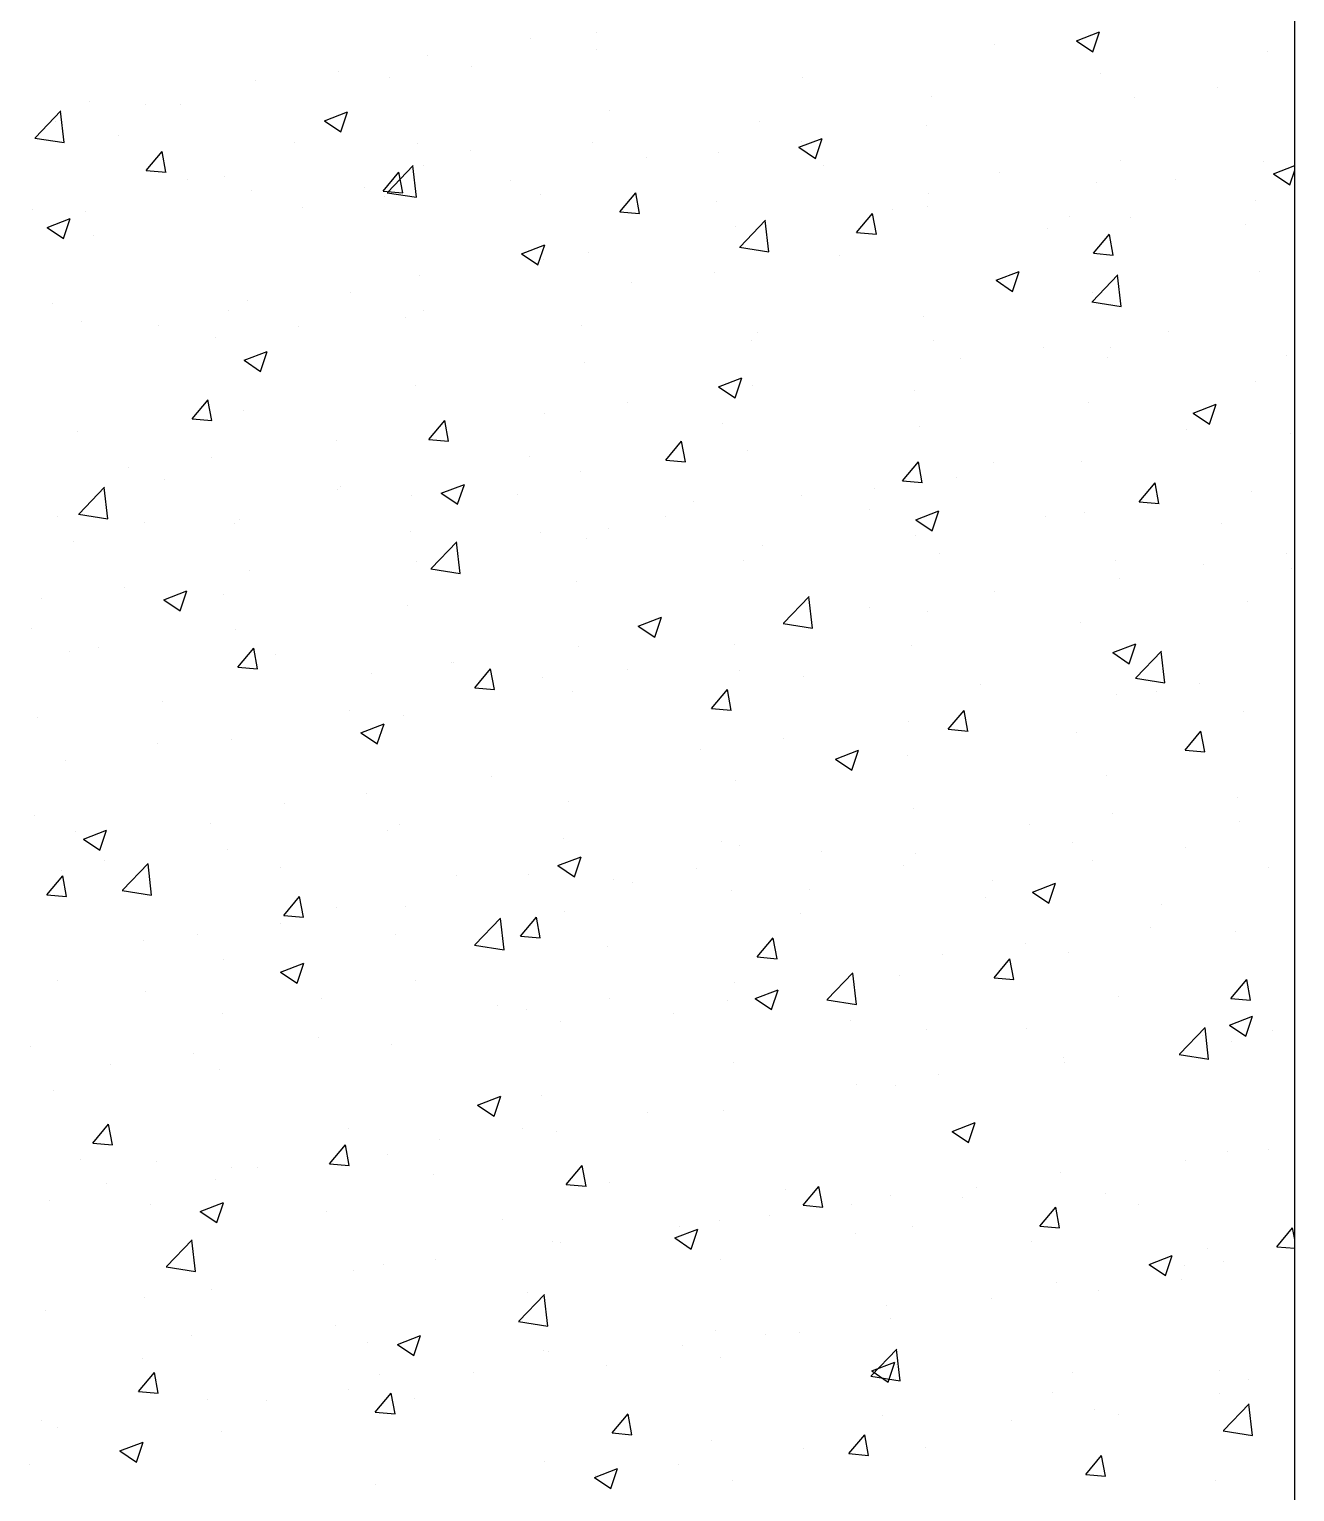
# Model space of a CAD drawing. Header units: millimetres. Extents: x 331487 to 517269, y 198509 to 399936.
# Drawn here: x 419962.4 to 420345.7, y 389791.2 to 390234.1 of the extents above; entities that cross this region are included whole.
import ezdxf

# ---------------------------------------------------------------- set-up
doc = ezdxf.new("R2010")
doc.units = ezdxf.units.MM
doc.header["$MEASUREMENT"] = 0
doc.layers.add('COLUMN', color=6, linetype='Continuous')

msp = doc.modelspace()

# ---------------------------------------------------------------- linework, layer by layer
at = {"layer": 'COLUMN'}
msp.add_line((420345.71, 381283.05), (420345.71, 399936.48), dxfattribs=at)
at = {"layer": 'COLUMN', "color": 2, "linetype": 'Continuous'}
for p, q in [((420134.34, 390233.22), (420134.34, 390233.22)), ((420279.56, 390230.64), (420286.56, 390233.33)), ((420284.53, 390227.29), (420286.56, 390233.33)), ((420114.26, 390231.42), (420114.26, 390231.42)), ((420254.86, 390229.48), (420254.86, 390229.48)), ((420279.56, 390230.64), (420284.53, 390227.29)), ((420082.99, 390226.18), (420082.99, 390226.18)), ((420134.31, 390227.87), (420134.31, 390227.87)), ((420337.42, 390227.28), (420337.42, 390227.28)), ((420055.95, 390221.41), (420055.95, 390221.41)), ((420071.41, 390219.59), (420071.41, 390219.59)), ((420096.44, 390222.89), (420096.44, 390222.89)), ((420196.54, 390219.47), (420196.54, 390219.47)), ((420286.91, 390220.88), (420286.91, 390220.88)), ((420031.05, 390218.69), (420031.05, 390218.69)), ((420322.26, 390216.64), (420322.26, 390216.64)), ((419980.54, 390212.28), (419980.54, 390212.28)), ((419997.63, 390211.4), (419997.63, 390211.4)), ((420008.25, 390211.27), (420008.25, 390211.27)), ((420235.57, 390213.83), (420235.57, 390213.83)), ((420297.22, 390213.34), (420297.22, 390213.34)), ((419964.14, 390201.3), (419971.93, 390209.42)), ((419970.38, 390206.29), (419970.38, 390206.29)), ((419972.95, 390199.83), (419971.84, 390209.32)), ((420051.82, 390206.4), (420058.83, 390209.09)), ((420051.82, 390206.4), (420056.8, 390203.04)), ((420056.79, 390203.04), (420058.82, 390209.09)), ((420138.23, 390209.46), (420138.23, 390209.46)), ((420183.63, 390206.34), (420183.63, 390206.34)), ((419989.36, 390202.04), (419989.36, 390202.04)), ((420234.07, 390205.03), (420234.07, 390205.03)), ((419964.05, 390201.2), (419972.95, 390199.82)), ((419997.83, 390191.39), (420002.65, 390197.14)), ((420003.8, 390190.86), (420002.65, 390197.13)), ((420042.74, 390199.79), (420042.74, 390199.79)), ((420079.91, 390199.45), (420079.91, 390199.45)), ((420096.12, 390197.53), (420096.12, 390197.53)), ((420133.12, 390199.94), (420133.12, 390199.94)), ((420195.54, 390198.39), (420202.54, 390201.08)), ((420195.54, 390198.39), (420200.51, 390195.04)), ((420196.2, 390200.04), (420196.2, 390200.04)), ((420200.51, 390195.03), (420202.53, 390201.08)), ((420070.87, 390184.75), (420078.66, 390192.86)), ((420079.67, 390183.27), (420078.57, 390192.77)), ((420081.78, 390192.89), (420081.78, 390192.89)), ((420149.5, 390195.27), (420149.5, 390195.27)), ((420171.16, 390196.74), (420171.16, 390196.74)), ((420202.89, 390193.02), (420202.89, 390193.02)), ((420293.05, 390194.49), (420293.05, 390194.49)), ((420336.21, 390193.99), (420336.21, 390193.99)), ((420339.25, 390190.38), (420345.71, 390192.86)), ((419997.83, 390191.39), (420003.81, 390190.87)), ((420010.44, 390188.61), (420010.44, 390188.61)), ((420021.59, 390189.44), (420021.59, 390189.44)), ((420069.56, 390185.12), (420074.38, 390190.86)), ((420075.53, 390184.59), (420074.37, 390190.86)), ((420108.01, 390188.43), (420108.01, 390188.43)), ((420256.27, 390190.76), (420256.27, 390190.76)), ((420309.65, 390188.51), (420309.65, 390188.51)), ((420339.25, 390190.38), (420344.22, 390187.03)), ((420344.22, 390187.03), (420345.71, 390191.46)), ((420029.84, 390185.4), (420029.84, 390185.4)), ((420063.82, 390186.35), (420063.82, 390186.35)), ((420069.56, 390185.12), (420075.53, 390184.6)), ((420070.78, 390184.65), (420079.67, 390183.27)), ((420117.21, 390184.1), (420117.21, 390184.1)), ((420141.28, 390178.84), (420146.1, 390184.59)), ((420147.26, 390178.31), (420146.1, 390184.58)), ((420234.73, 390184.48), (420234.73, 390184.48)), ((420285.7, 390187.59), (420285.7, 390187.59)), ((419963.27, 390179.43), (419963.27, 390179.43)), ((420045.1, 390180.15), (420045.1, 390180.15)), ((420070.13, 390183.44), (420070.13, 390183.44)), ((420170.59, 390181.84), (420170.59, 390181.84)), ((420223.97, 390179.59), (420223.97, 390179.59)), ((420234.35, 390180.55), (420234.35, 390180.55)), ((420333.82, 390182.18), (420333.82, 390182.18)), ((419967.8, 390174.15), (419974.8, 390176.83)), ((419972.77, 390170.79), (419974.8, 390176.83)), ((419979.33, 390178.99), (419979.33, 390178.99)), ((420141.28, 390178.84), (420147.26, 390178.32)), ((420177.59, 390168.19), (420185.38, 390176.31)), ((420186.39, 390166.72), (420185.29, 390176.22)), ((420213.01, 390172.57), (420217.83, 390178.31)), ((420218.98, 390172.04), (420217.82, 390178.31)), ((420277.35, 390177.33), (420277.35, 390177.33)), ((420295.95, 390177.2), (420295.95, 390177.2)), ((420330.74, 390175.08), (420330.74, 390175.08)), ((419967.8, 390174.15), (419972.78, 390170.79)), ((419981.94, 390171.83), (419981.94, 390171.83)), ((420176.42, 390174.47), (420176.42, 390174.47)), ((420182.41, 390173.05), (420182.41, 390173.05)), ((420213.01, 390172.57), (420218.98, 390172.05)), ((420270.92, 390173.9), (420270.92, 390173.9)), ((420284.73, 390166.29), (420289.55, 390172.04)), ((420290.71, 390165.76), (420289.55, 390172.03)), ((420111.52, 390166.14), (420118.52, 390168.83)), ((420111.52, 390166.14), (420116.49, 390162.78)), ((420116.48, 390162.78), (420118.51, 390168.82)), ((420131.9, 390166.65), (420131.9, 390166.65)), ((420177.5, 390168.1), (420186.4, 390166.72)), ((420284.73, 390166.29), (420290.71, 390165.77)), ((420118.1, 390164.46), (420118.1, 390164.46)), ((420207.76, 390165.59), (420207.76, 390165.59)), ((420080.56, 390159.6), (420080.56, 390159.6)), ((420144.85, 390157.3), (420144.85, 390157.3)), ((420169.89, 390160.6), (420169.89, 390160.6)), ((420255.23, 390158.13), (420262.23, 390160.82)), ((420255.23, 390158.13), (420260.2, 390154.77)), ((420260.2, 390154.77), (420262.23, 390160.82)), ((420284.32, 390151.64), (420292.11, 390159.76)), ((420293.12, 390150.17), (420292.01, 390159.67)), ((420334.99, 390160.7), (420334.99, 390160.7)), ((420059.78, 390154.45), (420059.78, 390154.45)), ((420284.48, 390154.3), (420284.48, 390154.3)), ((419969.46, 390151.21), (419969.46, 390151.21)), ((420022.84, 390148.95), (420022.84, 390148.95)), ((420028.62, 390152.11), (420028.62, 390152.11)), ((420081.7, 390148.99), (420081.7, 390148.99)), ((420284.23, 390151.55), (420293.12, 390150.17)), ((419978.11, 390145.71), (419978.11, 390145.71)), ((420001.46, 390144.44), (420001.46, 390144.44)), ((420043.83, 390144), (420043.83, 390144)), ((420076.23, 390146.7), (420076.23, 390146.7)), ((420129.61, 390144.44), (420129.61, 390144.44)), ((420233.14, 390147.26), (420233.14, 390147.26)), ((420018.79, 390140.71), (420018.79, 390140.71)), ((420181.2, 390139.76), (420181.2, 390139.76)), ((420182.99, 390142.19), (420182.99, 390142.19)), ((420236.37, 390139.93), (420236.37, 390139.93)), ((420307.52, 390142.74), (420307.52, 390142.74)), ((420027.49, 390133.88), (420034.49, 390136.57)), ((420032.46, 390130.53), (420034.49, 390136.57)), ((420269.64, 390137.75), (420269.64, 390137.75)), ((420289.76, 390137.68), (420289.76, 390137.68)), ((420343.14, 390135.42), (420343.14, 390135.42)), ((420027.49, 390133.88), (420032.47, 390130.53)), ((420130.69, 390133.36), (420130.69, 390133.36)), ((420244.61, 390134.46), (420244.61, 390134.46)), ((420288.92, 390134.82), (420288.92, 390134.82)), ((420079.34, 390126.32), (420079.34, 390126.32)), ((420171.21, 390125.88), (420178.21, 390128.56)), ((420176.18, 390122.52), (420178.2, 390128.56)), ((420333.78, 390127.41), (420333.78, 390127.41)), ((420011.7, 390116.17), (420016.53, 390121.92)), ((420017.68, 390115.64), (420016.52, 390121.91)), ((420171.21, 390125.88), (420176.18, 390122.52)), ((420181.45, 390126.14), (420181.45, 390126.14)), ((420230.61, 390124.81), (420230.61, 390124.81)), ((420027.41, 390118.82), (420027.41, 390118.82)), ((420118.55, 390117.86), (420118.55, 390117.86)), ((420143.58, 390121.16), (420143.58, 390121.16)), ((420283.27, 390121.01), (420283.27, 390121.01)), ((420314.92, 390117.87), (420321.92, 390120.55)), ((420314.92, 390117.87), (420319.89, 390114.51)), ((420319.89, 390114.51), (420321.92, 390120.55)), ((420011.7, 390116.17), (420017.68, 390115.65)), ((420083.43, 390109.9), (420088.25, 390115.64)), ((420089.4, 390109.37), (420088.25, 390115.64)), ((420172.29, 390114.8), (420172.29, 390114.8)), ((420231.92, 390113.97), (420231.92, 390113.97)), ((419976.9, 390112.42), (419976.9, 390112.42)), ((420055.39, 390109.55), (420055.39, 390109.55)), ((420083.43, 390109.9), (420089.41, 390109.38)), ((420155.16, 390103.62), (420159.98, 390109.37)), ((420161.13, 390103.09), (420159.97, 390109.36)), ((420312.89, 390112.86), (420312.89, 390112.86)), ((420344.36, 390111.61), (420344.36, 390111.61)), ((420017.52, 390104.56), (420017.52, 390104.56)), ((420113.97, 390104.79), (420113.97, 390104.79)), ((420179.98, 390106.47), (420179.98, 390106.47)), ((419992.49, 390101.27), (419992.49, 390101.27)), ((420129.47, 390100.07), (420129.47, 390100.07)), ((420155.16, 390103.62), (420161.13, 390103.1)), ((420226.88, 390097.35), (420231.7, 390103.09)), ((420232.86, 390096.82), (420231.7, 390103.09)), ((420254.57, 390102.85), (420254.57, 390102.85)), ((420281.21, 390103.3), (420281.21, 390103.3)), ((419977.4, 390087.33), (419985.19, 390095.45)), ((419986.2, 390085.86), (419985.1, 390095.36)), ((420003.37, 390097.86), (420003.37, 390097.86)), ((420056.75, 390095.6), (420056.75, 390095.6)), ((420087.18, 390093.62), (420094.19, 390096.31)), ((420092.15, 390090.27), (420094.18, 390096.31)), ((420226.88, 390097.35), (420232.86, 390096.83)), ((420243.34, 390098.31), (420243.34, 390098.31)), ((420298.61, 390091.07), (420303.43, 390096.82)), ((420304.58, 390090.54), (420303.43, 390096.81)), ((420055.65, 390094.78), (420055.65, 390094.78)), ((420078.13, 390093.03), (420078.13, 390093.03)), ((420087.18, 390093.62), (420092.16, 390090.27)), ((420110.14, 390093.34), (420110.14, 390093.34)), ((420163.52, 390091.09), (420163.52, 390091.09)), ((420196.25, 390092.84), (420196.25, 390092.84)), ((420218.3, 390095.02), (420218.3, 390095.02)), ((420298.61, 390091.07), (420304.59, 390090.55)), ((420332.56, 390094.12), (420332.56, 390094.12)), ((419971.07, 390086.68), (419971.07, 390086.68)), ((419977.31, 390087.24), (419986.21, 390085.86)), ((420155.15, 390086.7), (420155.15, 390086.7)), ((420216.9, 390088.83), (420216.9, 390088.83)), ((420230.9, 390085.61), (420237.9, 390088.3)), ((420235.87, 390082.26), (420237.89, 390088.3)), ((420270.28, 390086.58), (420270.28, 390086.58)), ((420282.05, 390087.72), (420282.05, 390087.72)), ((419997.33, 390084.77), (419997.33, 390084.77)), ((420024.46, 390084.42), (420024.46, 390084.42)), ((420026.19, 390085.53), (420026.19, 390085.53)), ((420077.84, 390082.17), (420077.84, 390082.17)), ((420137.93, 390082.83), (420137.93, 390082.83)), ((420230.9, 390085.61), (420235.87, 390082.26)), ((420323.66, 390084.32), (420323.66, 390084.32)), ((419975.68, 390079.13), (419975.68, 390079.13)), ((420084.13, 390070.78), (420091.91, 390078.9)), ((420092.93, 390069.31), (420091.82, 390078.81)), ((420092.24, 390078.42), (420092.24, 390078.42)), ((420117.27, 390081.72), (420117.27, 390081.72)), ((420131.22, 390079.91), (420131.22, 390079.91)), ((420184.6, 390077.66), (420184.6, 390077.66)), ((420230.71, 390080.68), (420230.71, 390080.68)), ((420178.77, 390073.18), (420178.77, 390073.18)), ((420237.98, 390075.4), (420237.98, 390075.4)), ((420291.37, 390073.15), (420291.37, 390073.15)), ((420343.09, 390075.47), (420343.09, 390075.47)), ((420029.09, 390070.11), (420029.09, 390070.11)), ((420079.61, 390072.82), (420079.61, 390072.82)), ((420084.04, 390070.69), (420092.93, 390069.31)), ((420318.06, 390072.17), (420318.06, 390072.17)), ((420344.75, 390070.89), (420344.75, 390070.89)), ((419991.21, 390065.12), (419991.21, 390065.12)), ((420128.26, 390066.78), (420128.26, 390066.78)), ((420292.76, 390067.86), (420292.76, 390067.86)), ((419966.18, 390061.82), (419966.18, 390061.82)), ((420003.16, 390061.37), (420010.16, 390064.06)), ((420003.16, 390061.37), (420008.14, 390058.01)), ((420008.13, 390058.01), (420010.16, 390064.06)), ((420021.29, 390062.81), (420021.29, 390062.81)), ((420190.85, 390054.23), (420198.64, 390062.35)), ((420199.65, 390052.76), (420198.55, 390062.25)), ((420254.9, 390063.86), (420254.9, 390063.86)), ((420331.34, 390060.83), (420331.34, 390060.83)), ((420076.91, 390059.74), (420076.91, 390059.74)), ((420146.87, 390053.36), (420153.88, 390056.05)), ((420151.84, 390050), (420153.87, 390056.05)), ((420192, 390055.58), (420192, 390055.58)), ((420217.03, 390058.87), (420217.03, 390058.87)), ((420234.44, 390057.85), (420234.44, 390057.85)), ((419962.97, 390052.8), (419962.97, 390052.8)), ((420024.97, 390052.24), (420024.97, 390052.24)), ((420146.87, 390053.36), (420151.85, 390050.01)), ((420190.76, 390054.13), (420199.65, 390052.76)), ((420280.83, 390054.43), (420280.83, 390054.43)), ((419983.48, 390047.02), (419983.48, 390047.02)), ((420025.58, 390040.96), (420030.4, 390046.7)), ((420031.55, 390040.42), (420030.4, 390046.69)), ((420128.84, 390047.26), (420128.84, 390047.26)), ((420176.12, 390047.84), (420176.12, 390047.84)), ((420229.49, 390047.39), (420229.49, 390047.39)), ((420290.59, 390045.35), (420297.59, 390048.04)), ((420295.56, 390042), (420297.58, 390048.04)), ((419974.46, 390045.84), (419974.46, 390045.84)), ((420036.86, 390044.77), (420036.86, 390044.77)), ((420090.24, 390042.51), (420090.24, 390042.51)), ((420090.97, 390042.28), (420090.97, 390042.28)), ((420290.59, 390045.35), (420295.56, 390042)), ((420297.57, 390037.68), (420305.36, 390045.8)), ((420306.38, 390036.21), (420305.27, 390045.7)), ((420025.58, 390040.96), (420031.56, 390040.43)), ((420065.93, 390038.98), (420065.93, 390038.98)), ((420097.31, 390034.68), (420102.13, 390040.43)), ((420103.28, 390034.15), (420102.12, 390040.42)), ((420117.8, 390037.83), (420117.8, 390037.83)), ((420143.62, 390040.26), (420143.62, 390040.26)), ((420177.55, 390039.89), (420177.55, 390039.89)), ((420197, 390038), (420197, 390038)), ((420097.31, 390034.68), (420103.28, 390034.16)), ((420127.04, 390033.49), (420127.04, 390033.49)), ((420169.03, 390028.4), (420173.85, 390034.15)), ((420175.01, 390027.87), (420173.85, 390034.14)), ((420250.39, 390035.75), (420250.39, 390035.75)), ((420297.48, 390037.58), (420306.38, 390036.2)), ((420303.77, 390033.49), (420303.77, 390033.49)), ((420316.78, 390036.03), (420316.78, 390036.03)), ((420002.78, 390030.67), (420002.78, 390030.67)), ((420291.75, 390032.73), (420291.75, 390032.73)), ((419964.91, 390025.68), (419964.91, 390025.68)), ((420059.48, 390027.82), (420059.48, 390027.82)), ((420075.7, 390026.45), (420075.7, 390026.45)), ((420169.03, 390028.4), (420175.01, 390027.88)), ((420228.6, 390024.42), (420228.6, 390024.42)), ((420240.76, 390022.13), (420245.58, 390027.87)), ((420246.73, 390021.6), (420245.58, 390027.87)), ((420330.13, 390027.54), (420330.13, 390027.54)), ((420062.85, 390021.11), (420069.85, 390023.8)), ((420062.85, 390021.11), (420067.83, 390017.75)), ((420067.82, 390017.75), (420069.85, 390023.79)), ((420240.76, 390022.13), (420246.74, 390021.61)), ((420279.62, 390021.14), (420279.62, 390021.14)), ((420312.48, 390015.85), (420317.3, 390021.6)), ((420318.46, 390015.32), (420317.3, 390021.59)), ((420001.17, 390017.81), (420001.17, 390017.81)), ((420023.76, 390018.95), (420023.76, 390018.95)), ((420165.69, 390016.14), (420165.69, 390016.14)), ((420190.72, 390019.43), (420190.72, 390019.43)), ((420206.57, 390013.1), (420213.57, 390015.79)), ((420211.53, 390009.74), (420213.56, 390015.79)), ((420312.48, 390015.85), (420318.46, 390015.33)), ((419973.25, 390012.55), (419973.25, 390012.55)), ((420206.57, 390013.1), (420211.54, 390009.74)), ((420228.27, 390014.1), (420228.27, 390014.1)), ((420102.53, 390007.82), (420102.53, 390007.82)), ((420288.63, 390008.19), (420288.63, 390008.19)), ((420064.66, 390002.83), (420064.66, 390002.83)), ((420176.34, 390006.6), (420176.34, 390006.6)), ((420039.63, 389999.54), (420039.63, 389999.54)), ((420125.82, 390000.2), (420125.82, 390000.2)), ((420230.31, 389998.18), (420230.31, 389998.18)), ((420328.35, 390001.57), (420328.35, 390001.57)), ((419964, 389995.92), (419964, 389995.92)), ((420017.38, 389993.67), (420017.38, 389993.67)), ((420290.48, 389996.59), (420290.48, 389996.59)), ((420328.91, 389994.25), (420328.91, 389994.25)), ((419976.47, 389991.22), (419976.47, 389991.22)), ((419978.83, 389988.85), (419985.83, 389991.54)), ((419983.8, 389985.5), (419985.83, 389991.54)), ((420070.77, 389991.41), (420070.77, 389991.41)), ((420074.48, 389993.16), (420074.48, 389993.16)), ((420124.15, 389989.16), (420124.15, 389989.16)), ((420265.44, 389993.29), (420265.44, 389993.29)), ((419978.83, 389988.85), (419983.8, 389985.5)), ((420022.54, 389985.66), (420022.54, 389985.66)), ((420171.99, 389988.17), (420171.99, 389988.17)), ((420177.53, 389986.9), (420177.53, 389986.9)), ((420202.29, 389984.98), (420202.29, 389984.98)), ((420230.91, 389984.65), (420230.91, 389984.65)), ((420278.4, 389987.85), (420278.4, 389987.85)), ((420312.59, 389986.24), (420312.59, 389986.24)), ((419985.09, 389982.49), (419985.09, 389982.49)), ((419990.66, 389973.37), (419998.45, 389981.49)), ((419999.46, 389971.9), (419998.36, 389981.39)), ((420038.47, 389980.24), (420038.47, 389980.24)), ((420122.54, 389980.85), (420129.54, 389983.53)), ((420122.54, 389980.85), (420127.52, 389977.49)), ((420127.51, 389977.49), (420129.54, 389983.53)), ((420227.06, 389980.81), (420227.06, 389980.81)), ((420284.3, 389982.39), (420284.3, 389982.39)), ((420337.68, 389980.14), (420337.68, 389980.14)), ((419967.73, 389972.01), (419972.55, 389977.76)), ((419972.03, 389979.26), (419972.03, 389979.26)), ((419973.7, 389971.48), (419972.55, 389977.75)), ((420091.85, 389977.98), (420091.85, 389977.98)), ((420113.67, 389978.16), (420113.67, 389978.16)), ((420139.38, 389976.69), (420139.38, 389976.69)), ((420145.23, 389975.73), (420145.23, 389975.73)), ((420164.42, 389979.99), (420164.42, 389979.99)), ((420254.27, 389976.22), (420254.27, 389976.22)), ((419967.73, 389972.01), (419973.71, 389971.49)), ((419990.57, 389973.28), (419999.46, 389971.9)), ((420039.45, 389965.74), (420044.28, 389971.48)), ((420045.43, 389965.21), (420044.27, 389971.47)), ((420175.12, 389973.31), (420175.12, 389973.31)), ((420198.62, 389973.47), (420198.62, 389973.47)), ((420266.26, 389972.84), (420273.26, 389975.52)), ((420266.26, 389972.84), (420271.23, 389969.48)), ((420271.23, 389969.48), (420273.25, 389975.52)), ((420055.36, 389968.15), (420055.36, 389968.15)), ((420076.23, 389968.38), (420076.23, 389968.38)), ((420124.61, 389966.91), (420124.61, 389966.91)), ((420252, 389971.22), (420252, 389971.22)), ((420305.38, 389968.96), (420305.38, 389968.96)), ((420038.35, 389963.39), (420038.35, 389963.39)), ((420039.45, 389965.74), (420045.43, 389965.21)), ((420097.38, 389956.82), (420105.17, 389964.94)), ((420106.19, 389955.35), (420105.08, 389964.84)), ((420111.18, 389959.46), (420116, 389965.21)), ((420117.15, 389958.93), (420116, 389965.2)), ((420195.95, 389966.21), (420195.95, 389966.21)), ((419997.04, 389958.14), (419997.04, 389958.14)), ((420013.32, 389960.1), (420013.32, 389960.1)), ((420073.26, 389959.87), (420073.26, 389959.87)), ((420111.18, 389959.46), (420117.16, 389958.94)), ((420182.91, 389953.19), (420187.73, 389958.93)), ((420188.88, 389952.65), (420187.72, 389958.92)), ((420302.04, 389962.13), (420302.04, 389962.13)), ((420327.7, 389960.96), (420327.7, 389960.96)), ((420097.29, 389956.72), (420106.19, 389955.34)), ((420137.64, 389956.2), (420137.64, 389956.2)), ((420239.14, 389953.85), (420239.14, 389953.85)), ((420264.17, 389957.15), (420264.17, 389957.15)), ((420277.19, 389954.56), (420277.19, 389954.56)), ((420021.33, 389952.37), (420021.33, 389952.37)), ((420038.52, 389948.59), (420045.52, 389951.28)), ((420043.49, 389945.24), (420045.52, 389951.28)), ((420182.91, 389953.19), (420188.88, 389952.66)), ((420254.63, 389946.91), (420259.45, 389952.66)), ((420260.61, 389946.38), (420259.45, 389952.65)), ((419970.82, 389945.97), (419970.82, 389945.97)), ((420038.52, 389948.59), (420043.5, 389945.24)), ((420079.32, 389946.19), (420079.32, 389946.19)), ((420175.98, 389945.53), (420175.98, 389945.53)), ((420204.11, 389940.27), (420211.9, 389948.38)), ((420212.91, 389938.79), (420211.81, 389948.29)), ((420225.84, 389947.52), (420225.84, 389947.52)), ((420254.63, 389946.91), (420260.61, 389946.39)), ((420326.36, 389940.64), (420331.18, 389946.38)), ((420332.33, 389940.1), (420331.18, 389946.37)), ((419997.49, 389942.84), (419997.49, 389942.84)), ((420050.87, 389940.58), (420050.87, 389940.58)), ((420138.11, 389940.55), (420138.11, 389940.55)), ((420182.23, 389940.58), (420189.24, 389943.27)), ((420182.23, 389940.58), (420187.21, 389937.23)), ((420187.2, 389937.23), (420189.23, 389943.27)), ((420292.46, 389941.23), (420292.46, 389941.23)), ((420326.36, 389940.64), (420332.34, 389940.11)), ((420021, 389936.18), (420021, 389936.18)), ((420104.25, 389938.33), (420104.25, 389938.33)), ((420113.07, 389937.25), (420113.07, 389937.25)), ((420157.64, 389936.07), (420157.64, 389936.07)), ((420173.9, 389940.02), (420173.9, 389940.02)), ((420204.02, 389940.17), (420212.91, 389938.79)), ((420123.39, 389933.62), (420123.39, 389933.62)), ((420211.02, 389933.82), (420211.02, 389933.82)), ((420264.4, 389931.56), (420264.4, 389931.56)), ((420310.83, 389923.71), (420318.62, 389931.83)), ((420319.63, 389922.24), (420318.53, 389931.74)), ((420325.95, 389932.57), (420332.95, 389935.26)), ((420325.95, 389932.57), (420330.92, 389929.22)), ((420330.92, 389929.22), (420332.94, 389935.26)), ((420049.92, 389928.94), (420049.92, 389928.94)), ((420234.15, 389931.22), (420234.15, 389931.22)), ((420317.78, 389929.31), (420317.78, 389929.31)), ((420326.48, 389927.67), (420326.48, 389927.67)), ((420338.89, 389931), (420338.89, 389931)), ((419962.68, 389926.17), (419962.68, 389926.17)), ((420012.05, 389923.95), (420012.05, 389923.95)), ((420072.05, 389926.58), (420072.05, 389926.58)), ((420275.74, 389922.69), (420275.74, 389922.69)), ((420310.74, 389923.62), (420319.64, 389922.24)), ((419987.01, 389920.66), (419987.01, 389920.66)), ((420020.11, 389919.08), (420020.11, 389919.08)), ((420175.83, 389921.21), (420175.83, 389921.21)), ((420275.97, 389921.27), (420275.97, 389921.27)), ((420212.83, 389914.41), (420212.83, 389914.41)), ((420224.63, 389914.23), (420224.63, 389914.23)), ((420237.86, 389917.7), (420237.86, 389917.7)), ((419969.6, 389912.68), (419969.6, 389912.68)), ((420098.21, 389908.33), (420105.21, 389911.02)), ((420103.18, 389904.97), (420105.21, 389911.02)), ((420117.51, 389911.2), (420117.51, 389911.2)), ((420098.21, 389908.33), (420103.19, 389904.98)), ((420149.68, 389906.09), (420149.68, 389906.09)), ((420172.69, 389906.73), (420172.69, 389906.73)), ((419981.6, 389896.79), (419986.42, 389902.54)), ((419987.58, 389896.26), (419986.42, 389902.53)), ((420059.19, 389901.19), (420059.19, 389901.19)), ((420111.8, 389901.11), (420111.8, 389901.11)), ((420241.92, 389900.32), (420248.93, 389903.01)), ((420246.89, 389896.97), (420248.92, 389903.01)), ((419981.6, 389896.79), (419987.58, 389896.27)), ((420053.33, 389890.52), (420058.15, 389896.26)), ((420059.3, 389889.99), (420058.15, 389896.25)), ((420086.77, 389897.81), (420086.77, 389897.81)), ((420122.18, 389900.33), (420122.18, 389900.33)), ((420241.92, 389900.32), (420246.9, 389896.97)), ((419978.02, 389891.74), (419978.02, 389891.74)), ((420070.83, 389893.29), (420070.83, 389893.29)), ((420312.59, 389891.56), (420312.59, 389891.56)), ((420325.26, 389894.38), (420325.26, 389894.38)), ((420337.62, 389894.86), (420337.62, 389894.86)), ((420000.87, 389891.18), (420000.87, 389891.18)), ((420023.61, 389889.5), (420023.61, 389889.5)), ((420031.4, 389889.48), (420031.4, 389889.48)), ((420053.33, 389890.52), (420059.31, 389889.99)), ((420084.78, 389887.23), (420084.78, 389887.23)), ((420125.06, 389884.24), (420129.88, 389889.99)), ((420131.03, 389883.71), (420129.87, 389889.98)), ((420274.75, 389887.98), (420274.75, 389887.98)), ((419985.74, 389884.51), (419985.74, 389884.51)), ((420018.89, 389885.79), (420018.89, 389885.79)), ((420125.06, 389884.24), (420131.03, 389883.72)), ((420138.16, 389884.97), (420138.16, 389884.97)), ((420191.54, 389882.72), (420191.54, 389882.72)), ((420196.78, 389877.97), (420201.6, 389883.71)), ((420202.76, 389877.44), (420201.6, 389883.7)), ((420249.43, 389883.25), (420249.43, 389883.25)), ((419968.38, 389879.39), (419968.38, 389879.39)), ((419999.1, 389878.31), (419999.1, 389878.31)), ((420014.19, 389876.08), (420021.19, 389878.77)), ((420019.16, 389872.72), (420021.19, 389878.76)), ((420211.56, 389878.26), (420211.56, 389878.26)), ((420223.41, 389880.94), (420223.41, 389880.94)), ((420244.93, 389880.46), (420244.93, 389880.46)), ((420288.33, 389881.56), (420288.33, 389881.56)), ((420014.19, 389876.08), (420019.16, 389872.72)), ((420052.48, 389876.05), (420052.48, 389876.05)), ((420105.87, 389873.8), (420105.87, 389873.8)), ((420186.52, 389874.97), (420186.52, 389874.97)), ((420196.78, 389877.97), (420202.76, 389877.44)), ((420268.51, 389871.69), (420273.33, 389877.44)), ((420274.48, 389871.16), (420273.33, 389877.43)), ((420298.31, 389878.21), (420298.31, 389878.21)), ((420157.9, 389868.07), (420164.9, 389870.76)), ((420159.25, 389871.54), (420159.25, 389871.54)), ((420162.87, 389864.71), (420164.9, 389870.76)), ((420171.47, 389873.44), (420171.47, 389873.44)), ((420230.02, 389871.55), (420230.02, 389871.55)), ((420268.51, 389871.69), (420274.49, 389871.17)), ((420340.23, 389865.42), (420345.05, 389871.16)), ((420345.71, 389867.6), (420345.05, 389871.15)), ((420003.92, 389859.41), (420011.71, 389867.52)), ((420012.72, 389857.93), (420011.62, 389867.43)), ((420120.96, 389867.04), (420120.96, 389867.04)), ((420123.37, 389866.65), (420123.37, 389866.65)), ((420157.9, 389868.07), (420162.88, 389864.71)), ((420212.63, 389869.28), (420212.63, 389869.28)), ((420266.01, 389867.03), (420266.01, 389867.03)), ((420340.23, 389865.42), (420345.71, 389864.94)), ((420085.49, 389861.67), (420085.49, 389861.67)), ((420171.7, 389861.54), (420171.7, 389861.54)), ((420301.61, 389860.06), (420308.62, 389862.75)), ((420306.58, 389856.7), (420308.61, 389862.75)), ((420319.39, 389864.77), (420319.39, 389864.77)), ((420324.05, 389861.09), (420324.05, 389861.09)), ((420003.83, 389859.31), (420012.72, 389857.93)), ((420060.46, 389858.37), (420060.46, 389858.37)), ((420069.62, 389860), (420069.62, 389860)), ((420301.62, 389860.06), (420306.59, 389856.7)), ((420312.3, 389859.61), (420312.3, 389859.61)), ((420017.68, 389852.5), (420017.68, 389852.5)), ((420273.54, 389854.69), (420273.54, 389854.69)), ((420286.28, 389852.12), (420286.28, 389852.12)), ((420311.31, 389855.42), (420311.31, 389855.42)), ((419997.31, 389850.06), (419997.31, 389850.06)), ((420110.64, 389842.85), (420118.43, 389850.97)), ((420113.38, 389851.53), (420113.38, 389851.53)), ((420119.44, 389841.38), (420118.34, 389850.88)), ((420222.19, 389847.65), (420222.19, 389847.65)), ((420253.98, 389849.6), (420253.98, 389849.6)), ((419967.17, 389846.1), (419967.17, 389846.1)), ((420223.12, 389843.81), (420223.12, 389843.81)), ((420011.5, 389838.65), (420011.5, 389838.65)), ((420055.06, 389841.52), (420055.06, 389841.52)), ((420073.88, 389835.82), (420080.88, 389838.5)), ((420078.85, 389832.46), (420080.88, 389838.5)), ((420110.55, 389842.76), (420119.45, 389841.38)), ((420170.26, 389840.15), (420170.26, 389840.15)), ((420185.25, 389838.82), (420185.25, 389838.82)), ((420195.66, 389839.59), (420195.66, 389839.59)), ((420064.89, 389836.4), (420064.89, 389836.4)), ((420073.88, 389835.82), (420078.85, 389832.46)), ((420118.27, 389834.14), (420118.27, 389834.14)), ((420160.22, 389835.53), (420160.22, 389835.53)), ((420217.37, 389826.3), (420225.15, 389834.42)), ((420226.17, 389824.83), (420225.06, 389834.33)), ((419996.74, 389831.51), (419996.74, 389831.51)), ((420119.74, 389833.75), (420119.74, 389833.75)), ((420137.34, 389829.57), (420137.34, 389829.57)), ((420171.65, 389831.89), (420171.65, 389831.89)), ((420217.59, 389827.81), (420224.59, 389830.49)), ((420222.56, 389824.45), (420224.59, 389830.49)), ((420225.03, 389829.63), (420225.03, 389829.63)), ((419995.48, 389821.57), (420000.3, 389827.32)), ((420001.45, 389821.04), (420000.3, 389827.31)), ((420068.4, 389826.71), (420068.4, 389826.71)), ((420097.06, 389827.21), (420097.06, 389827.21)), ((420217.28, 389826.21), (420226.17, 389824.83)), ((420217.59, 389827.81), (420222.57, 389824.45)), ((420278.41, 389827.38), (420278.41, 389827.38)), ((420322.83, 389827.8), (420322.83, 389827.8)), ((420331.8, 389825.12), (420331.8, 389825.12)), ((419995.48, 389821.57), (420001.46, 389821.05)), ((420059.19, 389822.23), (420059.19, 389822.23)), ((420067.21, 389815.3), (420072.03, 389821.04)), ((420073.18, 389814.77), (420072.02, 389821.04)), ((420272.32, 389821.4), (420272.32, 389821.4)), ((420322.88, 389820.96), (420322.88, 389820.96)), ((420016.46, 389819.21), (420016.46, 389819.21)), ((420034.15, 389818.93), (420034.15, 389818.93)), ((420079.02, 389819.56), (420079.02, 389819.56)), ((420324.09, 389809.75), (420331.88, 389817.87)), ((420332.89, 389808.28), (420331.79, 389817.77)), ((419965.95, 389812.81), (419965.95, 389812.81)), ((420067.21, 389815.3), (420073.18, 389814.77)), ((420138.93, 389809.02), (420143.75, 389814.77)), ((420144.9, 389808.49), (420143.75, 389814.76)), ((420220.98, 389814.36), (420220.98, 389814.36)), ((420259.97, 389812.68), (420259.97, 389812.68)), ((420285.01, 389815.98), (420285.01, 389815.98)), ((420292.17, 389814.6), (420292.17, 389814.6)), ((419971, 389810.61), (419971, 389810.61)), ((420020.7, 389809.55), (420020.7, 389809.55)), ((420138.93, 389809.02), (420144.91, 389808.5)), ((420210.66, 389802.75), (420215.48, 389808.49)), ((420216.63, 389802.22), (420215.47, 389808.48)), ((420324, 389809.66), (420332.89, 389808.28)), ((419989.86, 389803.56), (419996.86, 389806.25)), ((419989.86, 389803.56), (419994.83, 389800.21)), ((419994.83, 389800.21), (419996.85, 389806.25)), ((420169.04, 389806.86), (420169.04, 389806.86)), ((420196.82, 389804.37), (420196.82, 389804.37)), ((420233.85, 389804.59), (420233.85, 389804.59)), ((419962.38, 389799.54), (419962.38, 389799.54)), ((420118.53, 389800.46), (420118.53, 389800.46)), ((420158.94, 389799.38), (420158.94, 389799.38)), ((420210.66, 389802.75), (420216.63, 389802.22)), ((420282.38, 389796.47), (420287.2, 389802.22)), ((420288.36, 389795.94), (420287.2, 389802.21)), ((420133.57, 389795.55), (420140.57, 389798.24)), ((420133.57, 389795.55), (420138.54, 389792.2)), ((420133.91, 389796.08), (420133.91, 389796.08)), ((420138.54, 389792.2), (420140.57, 389798.24)), ((420175.53, 389794.58), (420175.53, 389794.58)), ((420282.38, 389796.47), (420288.36, 389795.95)), ((420321.62, 389794.52), (420321.62, 389794.52)), ((420067.18, 389793.42), (420067.18, 389793.42))]:
    msp.add_line(p, q, dxfattribs=at)

doc.saveas('drawing.dxf')
